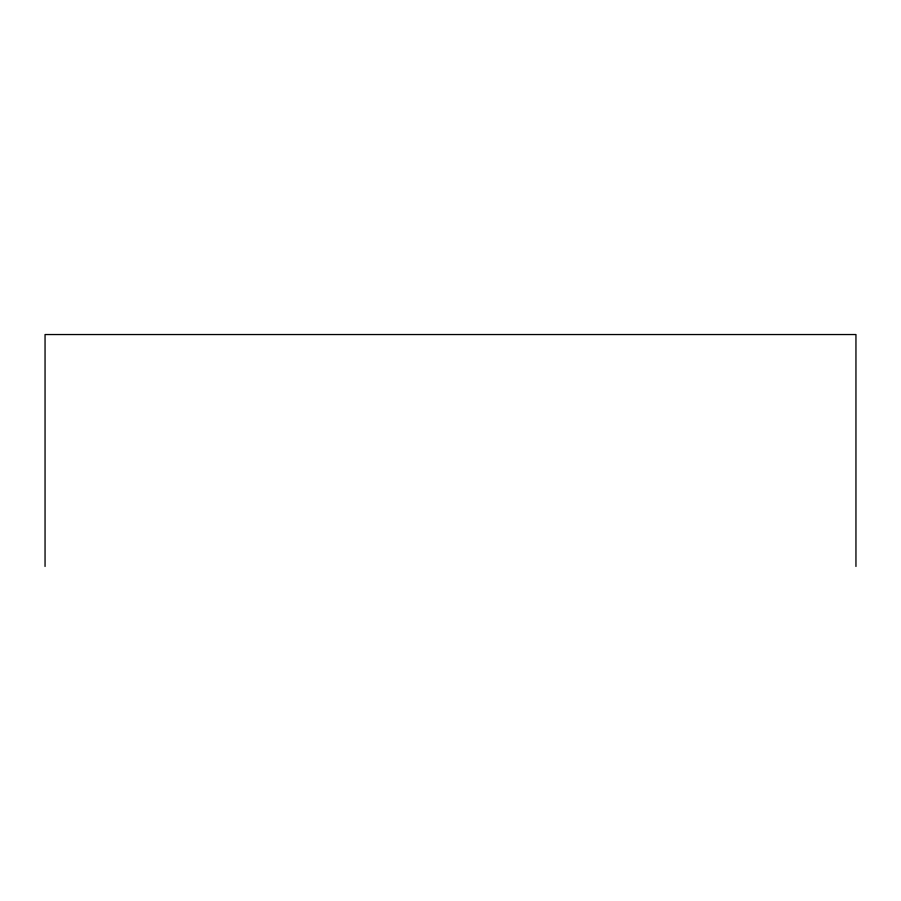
<?xml version="1.0" encoding="UTF-8"?>
<svg xmlns="http://www.w3.org/2000/svg" width="901" height="901" viewBox="0 0 901 901"><rect width="100%" height="100%" fill="white"/><g stroke="black" fill="none" stroke-linecap="round" stroke-linejoin="round"><path stroke-width="1.35" d="M855.95 566.459L855.95 334.541L45.05 334.541L45.05 566.459"/></g></svg>
